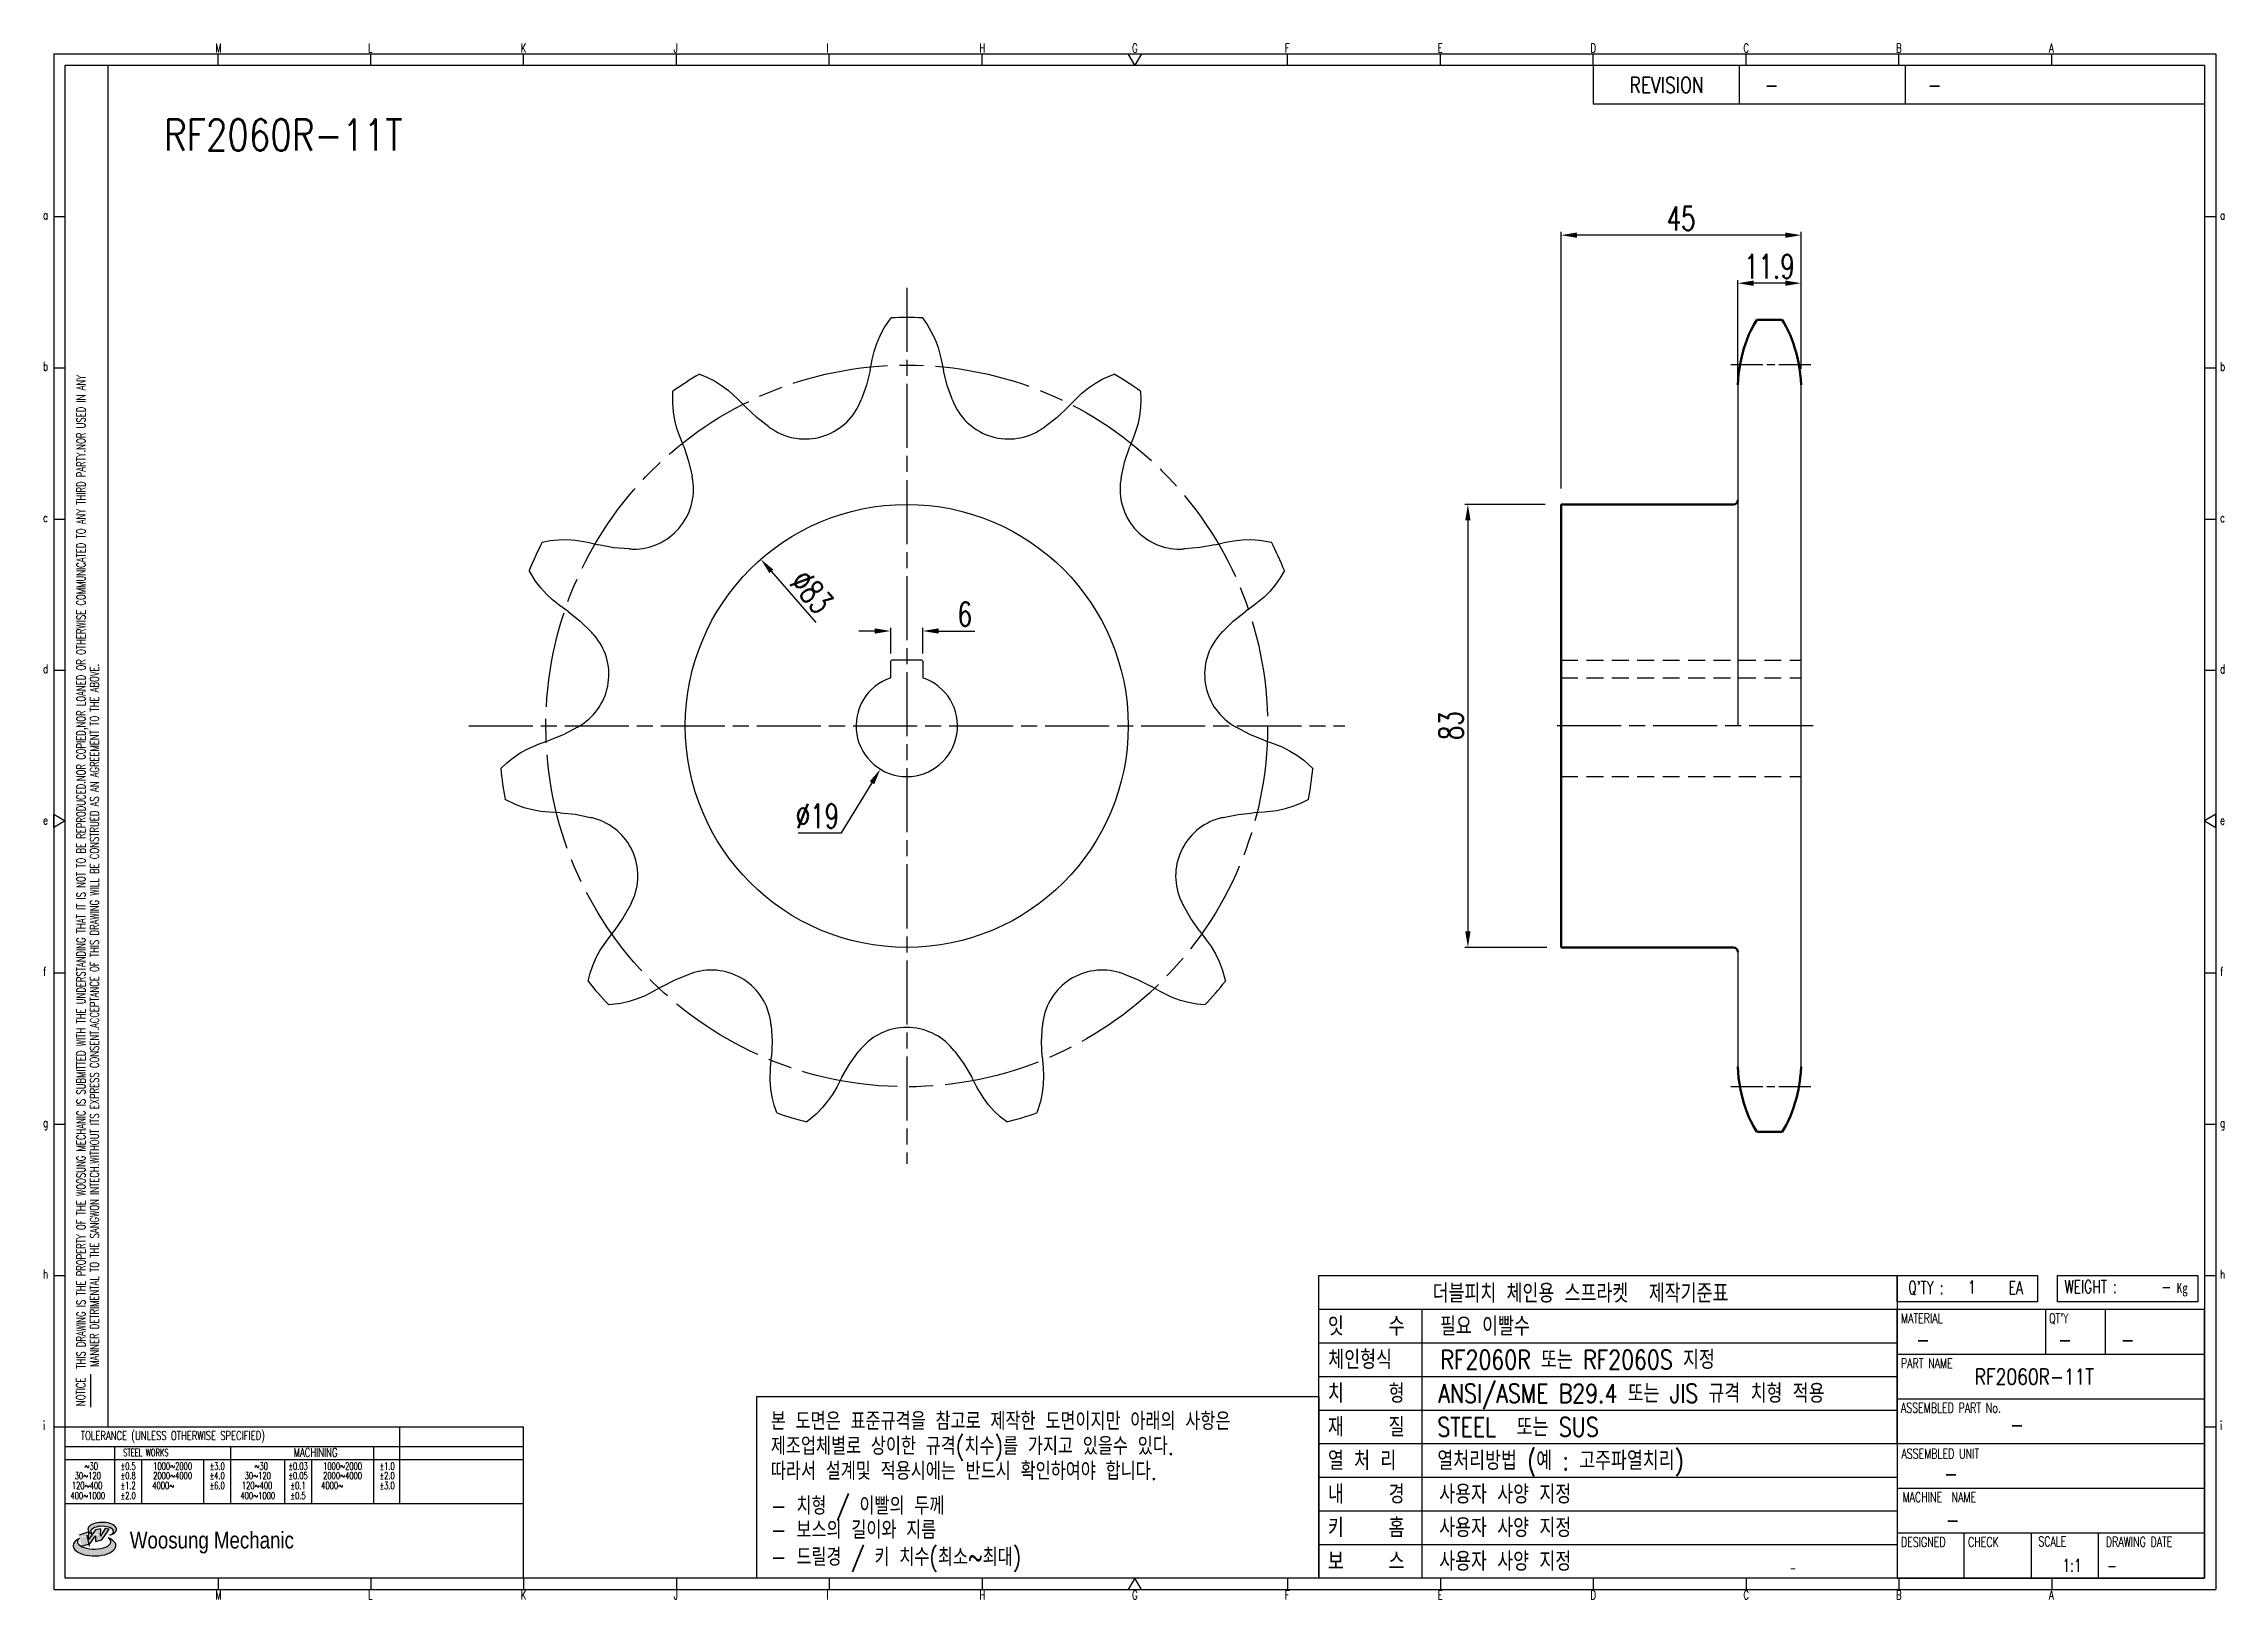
# Model space of a CAD drawing. Header units: millimetres. Extents: x 389 to 798, y -1904 to -1612.
import ezdxf
from ezdxf.enums import TextEntityAlignment as Align

# ---------------------------------------------------------------- set-up
doc = ezdxf.new("R2010")
doc.units = ezdxf.units.MM
for name, pattern in [('AM_ISO08W050', [18, 12, -1.5, 3, -1.5]), ('AM_ISO08W050x2', [9, 6, -0.75, 1.5, -0.75]), ('HIDDEN', [9.525, 6.35, -3.175])]:
    doc.linetypes.add(name, pattern=pattern)
for name, color, linetype, lineweight in [('AM_0', 7, 'Continuous', 50), ('CEN1', 1, 'AM_ISO08W050', 25), ('PEN_RF1', 6, 'AM_ISO08W050x2', 25)]:
    doc.layers.add(name, color=color, linetype=linetype, lineweight=lineweight)
for name, color, linetype in [('HIDDEN_RF1', 3, 'HIDDEN'), ('S-DIM', 7, 'Continuous'), ('TITLE', 7, 'Continuous'), ('도면레이아웃', 7, 'Continuous')]:
    doc.layers.add(name, color=color, linetype=linetype)
doc.styles.add('HAN', font='ROMANS.shx', dxfattribs={"width": 0.7, "bigfont": 'whgtxt.shx'})
doc.styles.add('HKD_ST2', font='romans.shx', dxfattribs={"width": 0.7, "height": 4, "bigfont": '@extfont2.shx'})
doc.styles.add('HSG', font='SIMPLEX.shx', dxfattribs={"width": 0.7, "bigfont": 'HSG.shx'})
doc.styles.add('ROMANS', font='romans.shx', dxfattribs={"width": 0.7, "bigfont": 'whgtxt.shx'})
doc.styles.add('SLDTEXTSTYLE4', font='arial.ttf', dxfattribs={"width": 0.8})
doc.dimstyles.new('RF-S3', dxfattribs={"dimscale": 3, "dimtxt": 1.5, "dimasz": 1, "dimexe": 0.2, "dimexo": 1, "dimgap": 0.3, "dimtad": 1, "dimtoh": 1, "dimdec": 1, "dimrnd": 0.01, "dimzin": 9, "dimdsep": 46, "dimtxsty": 'HSG', "dimcen": 0, "dimclrd": 1, "dimclre": 1, "dimclrt": 150, "dimazin": 2, "dimtp": 1, "dimtm": 1, "dimtfac": 0.5, "dimtdec": 1, "dimtofl": 0, "dimtmove": 0, "dimatfit": 3, "dimfxl": 0, "dimtvp": 1, "dimtolj": 2, "dimlwd": -1, "dimlwe": -1, "dimarcsym": 0})

# ---------------------------------------------------------------- blocks, each defined once
blk = doc.blocks.new('SUYWSHJH')
at = {"layer": '도면레이아웃'}
h = blk.add_hatch(color=10, dxfattribs=at)
h.paths.add_polyline_path([(1.544, 35.177), (1.554, 34.966), (1.779, 35.034), (2.054, 35.422), (1.908, 35.446), (1.728, 35.167), (1.741, 35.439), (1.547, 35.405), (1.292, 35.041), (1.295, 35.33), (0.943, 35.208), (1.03, 34.8), (1.336, 34.885)])
edge = h.paths.add_edge_path()
edge.add_ellipse((1.795, 35.421), major_axis=(-0.53, 0), ratio=0.487785, start_angle=122.36065, end_angle=403.39574)
edge.add_line((1.411, 35.244), (1.419, 35.261))
edge.add_ellipse((1.798, 35.344), major_axis=(-0.423, 0), ratio=0.444396, start_angle=131.58977, end_angle=386.19408, ccw=False)
edge = h.paths.add_edge_path()
edge.add_ellipse((1.512, 34.815), major_axis=(-0.793, 0), ratio=0.480113, start_angle=314.67633, end_angle=590.85213)
edge.add_ellipse((1.501, 34.958), major_axis=(-0.62, 0), ratio=0.43311, start_angle=331.7024, end_angle=574.42495, ccw=False)
for p, q in [((0, 90.118), (80.15, 90.118)), ((0, 90.118), (0, 33.191)), ((6.089, 89.693), (6.089, 90.118)), ((11.753, 89.693), (11.753, 90.118)), ((17.418, 89.693), (17.418, 90.118)), ((23.082, 89.693), (23.082, 90.118)), ((28.746, 89.693), (28.746, 90.118)), ((34.411, 89.693), (34.411, 90.118)), ((45.739, 89.693), (45.739, 90.118)), ((51.404, 89.693), (51.404, 90.118)), ((57.068, 89.693), (57.068, 90.118)), ((62.732, 89.693), (62.732, 90.118)), ((68.397, 89.693), (68.397, 90.118)), ((74.061, 89.693), (74.061, 90.118)), ((80.15, 90.118), (80.15, 33.191)), ((0, 84.085), (0.425, 84.085)), ((79.725, 84.085), (80.15, 84.085)), ((0, 78.478), (0.425, 78.478)), ((79.725, 78.478), (80.15, 78.478)), ((0, 72.87), (0.425, 72.87)), ((79.725, 72.87), (80.15, 72.87)), ((0, 67.262), (0.425, 67.262)), ((79.725, 67.262), (80.15, 67.262)), ((0, 56.047), (0.425, 56.047)), ((79.725, 56.047), (80.15, 56.047)), ((0, 50.439), (0.425, 50.439)), ((79.725, 50.439), (80.15, 50.439)), ((0, 44.832), (0.425, 44.832)), ((79.725, 44.832), (80.15, 44.832)), ((1.377, 39.947), (1.377, 41.174)), ((0, 39.224), (0.425, 39.224)), ((79.725, 39.224), (80.15, 39.224)), ((0, 33.191), (80.15, 33.191)), ((6.089, 33.616), (6.089, 33.191)), ((11.753, 33.616), (11.753, 33.191)), ((17.418, 33.616), (17.418, 33.191)), ((23.082, 33.616), (23.082, 33.191)), ((28.746, 33.616), (28.746, 33.191)), ((34.411, 33.616), (34.411, 33.191)), ((45.739, 33.616), (45.739, 33.191)), ((51.404, 33.616), (51.404, 33.191)), ((57.068, 33.616), (57.068, 33.191)), ((62.732, 33.616), (62.732, 33.191)), ((68.397, 33.616), (68.397, 33.191)), ((74.061, 33.616), (74.061, 33.191))]:
    blk.add_line(p, q)
at = {"color": 2}
for p, q in [((2.017, 39.224), (2.017, 89.693)), ((0.425, 39.224), (17.418, 39.224)), ((12.816, 39.224), (12.816, 36.382)), ((17.418, 33.616), (17.418, 39.224)), ((0.425, 38.487), (17.418, 38.487)), ((0.425, 38.012), (17.418, 38.012)), ((2.257, 38.487), (2.257, 36.382)), ((3.257, 38.012), (3.257, 36.382)), ((5.557, 38.012), (5.557, 36.382)), ((6.557, 38.5), (6.557, 36.382)), ((8.557, 38.012), (8.557, 36.382)), ((9.557, 38.026), (9.557, 36.382)), ((11.857, 38.487), (11.857, 36.382)), ((0.425, 36.382), (17.418, 36.382))]:
    blk.add_line(p, q, dxfattribs=at)
at = {"color": 6, "ltscale": 0.5}
for p, q in [((57.068, 89.693), (57.068, 88.246)), ((62.47, 89.693), (62.47, 88.246)), ((68.635, 89.693), (68.635, 88.246)), ((79.725, 88.246), (57.068, 88.246)), ((68.336, 38.59), (68.336, 43.563)), ((79.725, 43.563), (68.336, 43.563)), ((73.827, 43.563), (73.827, 41.905)), ((76.037, 43.563), (76.037, 41.905)), ((79.725, 38.59), (79.725, 43.563)), ((79.725, 41.905), (68.336, 41.905)), ((79.725, 40.248), (68.336, 40.248)), ((68.336, 38.59), (68.336, 33.616)), ((79.725, 38.59), (68.336, 38.59)), ((79.725, 33.616), (79.725, 38.59)), ((79.725, 36.932), (68.336, 36.932)), ((79.725, 35.274), (68.336, 35.274)), ((70.822, 33.616), (70.822, 35.274)), ((73.309, 33.616), (73.309, 35.274)), ((75.796, 33.616), (75.796, 35.274)), ((68.336, 33.616), (79.725, 33.616))]:
    blk.add_line(p, q, dxfattribs=at)
for points in [[(40.075, 89.693), (39.83, 90.118), (40.32, 90.118)], [(0.425, 89.693), (79.725, 89.693), (79.725, 33.616), (0.425, 33.616)], [(0.425, 61.679), (0, 61.433), (0, 61.924)], [(79.725, 61.679), (80.15, 61.433), (80.15, 61.924)], [(40.075, 33.616), (39.83, 33.191), (40.32, 33.191)]]:
    blk.add_lwpolyline(points, close=True)
at = {"layer": 'TITLE', "color": 20}
for p, q in [((68.336, 43.851), (68.336, 44.826)), ((68.336, 44.826), (73.54, 44.826)), ((73.54, 44.826), (73.54, 43.851)), ((74.277, 43.851), (74.277, 44.826)), ((74.277, 44.826), (79.481, 44.826)), ((79.481, 44.826), (79.481, 43.851)), ((73.54, 43.851), (68.336, 43.851)), ((79.481, 43.851), (74.277, 43.851))]:
    blk.add_line(p, q, dxfattribs=at)
at = {"layer": '도면레이아웃'}
for p, q in [((1.295, 35.33), (0.943, 35.208)), ((1.03, 34.8), (1.336, 34.885)), ((1.224, 35.208), (1.311, 34.8)), ((1.224, 35.208), (1.224, 35.208)), ((1.547, 35.405), (1.292, 35.041)), ((1.292, 35.041), (1.295, 35.33)), ((1.336, 34.885), (1.544, 35.177)), ((1.419, 35.261), (1.411, 35.244)), ((1.544, 35.177), (1.554, 34.966)), ((1.741, 35.439), (1.547, 35.405)), ((1.554, 34.966), (1.779, 35.034)), ((1.908, 35.446), (1.728, 35.167)), ((1.728, 35.167), (1.741, 35.439)), ((1.779, 35.034), (2.054, 35.422)), ((2.054, 35.422), (1.908, 35.446))]:
    blk.add_line(p, q, dxfattribs=at)
for centre, major_axis, ratio, start_param, end_param in [((1.795, 35.421), (-0.53, 0), 0.487785, 2.135596, 7.040584), ((1.512, 34.815), (-0.793, 0), 0.480113, 5.492138, 10.312315), ((1.501, 34.958), (-0.62, 0), 0.43311, 5.789299, 10.025607), ((1.798, 35.344), (-0.423, 0), 0.444396, 2.296675, 6.740358)]:
    blk.add_ellipse(centre, major_axis=major_axis, ratio=ratio, start_param=start_param, end_param=end_param, dxfattribs=at)
at = {"color": 4, "style": 'HKD_ST2', "width": 0.7}
for s, p in [('M', (5.988, 90.164)), ('L', (11.652, 90.164)), ('K', (17.316, 90.164)), ('J', (22.981, 90.164)), ('I', (28.645, 90.164)), ('H', (34.309, 90.164)), ('G', (39.974, 90.164)), ('F', (45.638, 90.164)), ('E', (51.302, 90.164)), ('D', (56.967, 90.164)), ('C', (62.631, 90.164)), ('B', (68.295, 90.164)), ('A', (73.96, 90.164)), ('a', (-0.395, 83.976)), ('a', (80.305, 83.97)), ('b', (-0.395, 78.368)), ('b', (80.305, 78.362)), ('c', (-0.395, 72.76)), ('c', (80.305, 72.754)), ('d', (-0.395, 67.153)), ('d', (80.305, 67.147)), ('e', (-0.395, 61.545)), ('e', (80.305, 61.539)), ('f', (-0.395, 55.937)), ('f', (80.305, 55.931)), ('g', (-0.395, 50.33)), ('g', (80.305, 50.324)), ('h', (-0.395, 44.722)), ('h', (80.305, 44.716)), ('i', (-0.395, 39.114)), ('i', (80.305, 39.108)), ('M', (5.988, 32.824)), ('L', (11.652, 32.824)), ('K', (17.316, 32.824)), ('J', (22.981, 32.824)), ('I', (28.645, 32.824)), ('H', (34.309, 32.824)), ('G', (39.974, 32.824)), ('F', (45.638, 32.824)), ('E', (51.302, 32.824)), ('D', (56.967, 32.824)), ('C', (62.631, 32.824)), ('B', (68.295, 32.824)), ('A', (73.96, 32.824))]:
    blk.add_text(s, height=0.326, dxfattribs=at).set_placement(p)
for s, height, style, width, p in [('REVISION', 0.5806, 'HAN', 0.8, (58.415, 88.664)), ('-', 0.581, 'HAN', 0.8, (63.426, 88.664)), ('-', 0.581, 'HAN', 0.8, (69.468, 88.664)), ("Q'TY : ", 0.4746, 'HKD_ST2', 0.7, (68.743, 44.143)), ('1', 0.475, 'HKD_ST2', 0.7, (70.957, 44.165)), ('EA', 0.4746, 'HKD_ST2', 0.7, (72.464, 44.143)), ('WEIGHT : ', 0.4746, 'HKD_ST2', 0.7, (74.536, 44.176)), ('-', 0.581, 'HAN', 0.8, (69.029, 42.157)), ('-', 0.581, 'HAN', 0.8, (74.289, 42.157)), ('-', 0.581, 'HAN', 0.8, (76.623, 42.157)), ('-', 0.581, 'HAN', 0.8, (72.515, 39.013)), ('-', 0.581, 'HAN', 0.8, (70.067, 37.189)), ('-', 0.581, 'HAN', 0.8, (70.126, 35.48)), ('1:1', 0.4746, 'HKD_ST2', 0.7, (74.458, 33.848)), ('-', 0.475, 'HKD_ST2', 0.7, (76.112, 33.837))]:
    blk.add_text(s, height=height, dxfattribs=dict(style=style, width=width)).set_placement(p)
at = {"color": 2, "style": 'HKD_ST2', "width": 0.7}
for s, p in [(' THIS DRAWING IS THE PROPERTY OF THE WOOSUNG MECHANIC IS SUBMITTED WITH THE UNDERSTANDING THAT IT IS NOT TO BE REPRODUCED.NOR COPIED,NOR LOANED OR OTHERWISE COMMUNICATED TO ANY THIRD PARTY.NOR USED IN ANY', (1.173, 41.217)), ('MANNER DETRIMENTAL TO THE SANGWON INTECH.WITHOUT ITS EXPRESS CONSENT.ACCEPTANCE OF THIS DRAWING WILL BE CONSTRUED AS AN AGREEMENT TO THE ABOVE.', (1.672, 41.447))]:
    blk.add_text(s, height=0.326266, rotation=90, dxfattribs=at).set_placement(p)
at = {"style": 'HKD_ST2', "width": 0.7}
blk.add_text('-', height=0.475, dxfattribs=at).set_placement((78.499, 44.176), align=Align.RIGHT)
at = {"color": 4, "style": 'HKD_ST2', "width": 0.7}
for s, height, p in [('MATERIAL', 0.3651, (68.474, 43.425)), ("QT'Y", 0.3651, (73.965, 43.425)), ('PART NAME', 0.3651, (68.474, 41.756)), ('ASSEMBLED PART No.', 0.36511, (68.474, 40.109)), ('ASSEMBLED UNIT', 0.36511, (68.49, 38.408)), ('MACHINE  NAME', 0.36511, (68.532, 36.794)), ('DESIGNED', 0.3651, (68.474, 35.136)), ('CHECK', 0.3651, (70.961, 35.136)), ('SCALE', 0.3651, (73.566, 35.153)), ('DRAWING DATE', 0.36511, (76.071, 35.141))]:
    blk.add_text(s, height=height, dxfattribs=at).set_placement(p, align=Align.TOP_LEFT)
at = {"style": 'HKD_ST2', "width": 0.7}
blk.add_text('NOTICE', height=0.3263, rotation=90, dxfattribs=at).set_placement((1.163, 39.988))
for s, height, style, width, p in [('TOLERANCE (UNLESS OTHERWISE SPECIFIED)', 0.32627, 'HKD_ST2', 0.7, (4.417, 38.896)), ('-', 0.326, 'ROMANS', 0.65, (64.469, 33.975))]:
    blk.add_text(s, height=height, dxfattribs=dict(style=style, width=width)).set_placement(p, align=Align.MIDDLE_CENTER)
at = {"color": 4, "style": 'HKD_ST2', "width": 0.7}
for s, height, p in [('STEEL WORKS', 0.26101, (3.416, 38.268)), ('MACHINING', 0.3263, (9.707, 38.27)), ('%%P0.5', 0.261, (2.757, 37.762)), ('%%P0.8', 0.261, (2.757, 37.411)), ('%%P3.0', 0.261, (6.057, 37.762)), ('%%P4.0', 0.261, (6.057, 37.411)), ('%%P0.03', 0.261, (9.057, 37.762)), ('%%P0.05', 0.261, (9.057, 37.411)), ('%%P1.0', 0.261, (12.357, 37.762)), ('%%P2.0', 0.261, (12.357, 37.411)), ('%%P1.2', 0.261, (2.757, 37.045)), ('%%P2.0', 0.261, (2.757, 36.67)), ('%%P6.0', 0.261, (6.057, 37.045)), ('%%P0.1', 0.261, (9.057, 37.045)), ('%%P0.5', 0.261, (9.057, 36.67)), ('%%P3.0', 0.261, (12.357, 37.045))]:
    blk.add_text(s, height=height, dxfattribs=at).set_placement(p, align=Align.MIDDLE)
for s, height, p in [('30%%126120', 0.261, (1.263, 37.411)), ('%%12630', 0.261, (1.389, 37.762)), ('2000%%1264000', 0.26101, (4.407, 37.411)), ('1000%%1262000', 0.26101, (4.407, 37.762)), ('30%%126120', 0.261, (7.563, 37.411)), ('%%12630', 0.261, (7.689, 37.762)), ('2000%%1264000', 0.26101, (10.707, 37.411)), ('1000%%1262000', 0.26101, (10.707, 37.762)), ('400%%1261000', 0.26101, (1.263, 36.67)), ('120%%126400', 0.26101, (1.237, 37.045)), ('4000%%126', 0.261, (4.061, 37.045)), ('400%%1261000', 0.26101, (7.563, 36.67)), ('120%%126400', 0.26101, (7.537, 37.045)), ('4000%%126', 0.261, (10.321, 37.045))]:
    blk.add_text(s, height=height, dxfattribs=at).set_placement(p, align=Align.MIDDLE_CENTER)
at = {"color": 1, "style": 'SLDTEXTSTYLE4', "width": 0.8}
blk.add_text('Woosung Mechanic', height=0.61957, dxfattribs=at).set_placement((2.822, 34.711))
at = {"layer": 'TITLE', "width": 0.8}
blk.add_text('Kg', height=0.3789, dxfattribs=at).set_placement((78.694, 44.176))
blk = doc.blocks.new('RF20603')
at = {"color": 150}
for p, q in [((1275.22, 18.47), (1365.55, 18.47)), ((1275.22, 18.47), (1365.55, 18.47)), ((1291.34, 18.47), (1291.34, -23.5)), ((1275.22, 13.23), (1365.55, 13.23)), ((1275.22, 7.98), (1365.55, 7.98)), ((1275.22, 2.73), (1365.55, 2.73)), ((1275.22, -2.51), (1365.55, -2.51)), ((1275.22, -7.76), (1365.55, -7.76)), ((1275.22, -13), (1365.55, -13)), ((1275.22, -18.25), (1365.55, -18.25))]:
    blk.add_line(p, q, dxfattribs=at)
blk.add_lwpolyline([(1275.22, 23.72), (1365.55, 23.72), (1365.55, -23.5), (1275.22, -23.5)], close=True, dxfattribs=at)
blk.add_lwpolyline([(1187.47, 4.85), (1275.22, 4.85), (1275.22, -23.5), (1187.47, -23.5)], close=True)
at = {"color": 150, "style": 'HAN', "width": 0.8}
for s, height, p in [('더블피치 체인용 스프라켓  제작기준표', 2.9346, (1293, 19.48)), ('잇    수 ', 2.935, (1276.65, 14.34)), ('필요 이빨수', 2.935, (1294.15, 14.34)), ('체인형식 ', 2.935, (1276.72, 9.12)), ('RF2060R 또는 RF2060S 지정', 2.9346, (1294.22, 9.12)), ('치    형', 2.935, (1276.65, 3.85)), ('ANSI/ASME B29.4 또는 JIS 규격 치형 적용', 2.9346, (1293.88, 3.85)), ('재    질', 2.935, (1276.65, -1.4)), ('STEEL  또는 SUS', 2.9346, (1293.74, -1.4)), ('열처리방법 (예 : 고주파열치리)', 2.9346, (1293.74, -6.64)), ('열 처 리', 2.935, (1276.65, -6.64)), ('내    경', 2.935, (1276.65, -11.89)), ('사용자 사양 지정', 2.935, (1294.03, -11.89)), ('키    홈', 2.935, (1276.65, -17.13)), ('사용자 사양 지정', 2.935, (1294.03, -17.13)), ('보    스', 2.935, (1276.65, -22.38)), ('사용자 사양 지정', 2.935, (1294.03, -22.38))]:
    blk.add_text(s, height=height, dxfattribs=at).set_placement(p)
at = {"style": 'HAN', "width": 0.8}
for s, p in [('본 도면은 표준규격을 참고로 제작한 도면이지만 아래의 사항은', (1189.67, -0.4)), ('제조업체별로 상이한 규격(치수)를 가지고 있을수 있다.', (1189.67, -4.29)), ('따라서 설계및 적용시에는 반드시 확인하여야 합니다.', (1189.67, -8.18)), ('- 치형 / 이빨의 두께', (1189.67, -13.62)), ('- 보스의 길이와 지름', (1189.67, -17.38)), ('- 드릴경 / 키 치수(최소~최대)', (1189.67, -21.61))]:
    blk.add_text(s, height=2.7767, dxfattribs=at).set_placement(p)
blk = doc.blocks.new('*D3')
at = {"layer": 'Defpoints', "color": 0, "transparency": 16777216}
for p in [(706.34, -1657.25), (706.34, -1677.85), (718.24, -1676.3)]:
    blk.add_point(p, dxfattribs=at)
at = {"layer": 'S-DIM', "color": 1, "transparency": 16777216}
for p, q in [((706.34, -1674.85), (706.34, -1656.65)), ((715.24, -1657.25), (709.34, -1657.25)), ((718.24, -1673.3), (718.24, -1656.65))]:
    blk.add_line(p, q, dxfattribs=at)
for points in [[(709.34, -1656.75), (709.34, -1657.75), (706.34, -1657.25)], [(715.24, -1656.75), (715.24, -1657.75), (718.24, -1657.25)]]:
    blk.add_solid(points, dxfattribs=at)
at = {"layer": 'S-DIM', "color": 150, "transparency": 16777216, "insert": (712.28, -1654.1), "char_height": 4.5, "attachment_point": 5, "style": 'HSG'}
blk.add_mtext('\\A2;11.9', dxfattribs=at)
blk = doc.blocks.new('*D4')
at = {"layer": 'Defpoints', "color": 0, "transparency": 16777216}
for p in [(673.24, -1648.25), (718.24, -1676.3), (673.24, -1698.69)]:
    blk.add_point(p, dxfattribs=at)
at = {"layer": 'S-DIM', "color": 1, "transparency": 16777216}
for p, q in [((673.24, -1695.69), (673.24, -1647.65)), ((715.24, -1648.25), (676.24, -1648.25)), ((718.24, -1673.3), (718.24, -1647.65))]:
    blk.add_line(p, q, dxfattribs=at)
for points in [[(676.24, -1647.75), (676.24, -1648.75), (673.24, -1648.25)], [(715.24, -1647.75), (715.24, -1648.75), (718.24, -1648.25)]]:
    blk.add_solid(points, dxfattribs=at)
at = {"layer": 'S-DIM', "color": 150, "transparency": 16777216, "insert": (695.74, -1645.1), "char_height": 4.5, "attachment_point": 5, "style": 'HSG'}
blk.add_mtext('\\A2;45', dxfattribs=at)
blk = doc.blocks.new('*D5')
at = {"layer": 'Defpoints', "color": 0, "transparency": 16777216}
for p in [(523.31, -1708.97), (578.01, -1771.4)]:
    blk.add_point(p, dxfattribs=at)
at = {"layer": 'S-DIM', "color": 1, "transparency": 16777216}
blk.add_line((533.69, -1720.82), (525.29, -1711.23), dxfattribs=at)
blk.add_solid([(525.67, -1710.9), (524.91, -1711.56), (523.31, -1708.97)], dxfattribs=at)
at = {"layer": 'S-DIM', "color": 150, "transparency": 16777216, "insert": (532.85, -1715.07), "char_height": 4.5, "attachment_point": 5, "rotation": 311.2242, "style": 'HSG'}
blk.add_mtext('\\A2;∅83', dxfattribs=at)
blk = doc.blocks.new('*D6')
at = {"layer": 'Defpoints', "color": 0, "transparency": 16777216}
for p in [(555.61, -1732.08), (545.71, -1748.29)]:
    blk.add_point(p, dxfattribs=at)
at = {"layer": 'S-DIM', "color": 1, "transparency": 16777216}
for p, q in [((538.42, -1760.22), (544.15, -1750.85)), ((530.32, -1760.22), (538.42, -1760.22))]:
    blk.add_line(p, q, dxfattribs=at)
blk.add_solid([(543.72, -1750.59), (544.57, -1751.11), (545.71, -1748.29)], dxfattribs=at)
at = {"layer": 'S-DIM', "color": 150, "transparency": 16777216, "insert": (533.92, -1757.07), "char_height": 4.5, "attachment_point": 5, "style": 'HSG'}
blk.add_mtext('\\A2;∅19', dxfattribs=at)
blk = doc.blocks.new('*D7')
at = {"layer": 'Defpoints', "color": 0, "transparency": 16777216}
for p in [(553.66, -1722.41), (547.66, -1729.63), (553.66, -1729.63)]:
    blk.add_point(p, dxfattribs=at)
at = {"layer": 'S-DIM', "color": 1, "transparency": 16777216}
for p, q in [((544.66, -1722.41), (541.66, -1722.41)), ((547.66, -1726.63), (547.66, -1721.81)), ((553.66, -1726.63), (553.66, -1721.81)), ((556.66, -1722.41), (563.41, -1722.41))]:
    blk.add_line(p, q, dxfattribs=at)
for points in [[(544.66, -1721.91), (544.66, -1722.91), (547.66, -1722.41)], [(556.66, -1721.91), (556.66, -1722.91), (553.66, -1722.41)]]:
    blk.add_solid(points, dxfattribs=at)
at = {"layer": 'S-DIM', "color": 150, "transparency": 16777216, "insert": (561.54, -1719.26), "char_height": 4.5, "attachment_point": 5, "style": 'HSG'}
blk.add_mtext('\\A2;6', dxfattribs=at)
blk = doc.blocks.new('*D8')
at = {"layer": 'Defpoints', "color": 0, "transparency": 16777216}
for p in [(673.24, -1698.69), (655.79, -1781.69), (673.6, -1781.69)]:
    blk.add_point(p, dxfattribs=at)
at = {"layer": 'S-DIM', "color": 1, "transparency": 16777216}
for p, q in [((670.24, -1698.69), (655.19, -1698.69)), ((655.79, -1701.69), (655.79, -1778.69)), ((670.6, -1781.69), (655.19, -1781.69))]:
    blk.add_line(p, q, dxfattribs=at)
for points in [[(655.29, -1701.69), (656.29, -1701.69), (655.79, -1698.69)], [(655.29, -1778.69), (656.29, -1778.69), (655.79, -1781.69)]]:
    blk.add_solid(points, dxfattribs=at)
at = {"layer": 'S-DIM', "color": 150, "transparency": 16777216, "insert": (652.64, -1740.15), "char_height": 4.5, "attachment_point": 5, "rotation": 90, "style": 'HSG'}
blk.add_mtext('\\A2;83', dxfattribs=at)

msp = doc.modelspace()

# ---------------------------------------------------------------- linework, layer by layer
for p, q in [((543.79, -1673.58), (544.19, -1671.56)), ((557.13, -1671.56), (557.53, -1673.58)), ((519, -1678.96), (520.43, -1680.44)), ((580.89, -1680.44), (582.32, -1678.96)), ((706.34, -1676.3), (706.34, -1740.19)), ((718.24, -1804.07), (718.24, -1676.3)), ((508.88, -1687.87), (508.12, -1685.95)), ((593.21, -1685.95), (592.45, -1687.87)), ((490.92, -1705.79), (492.93, -1706.27)), ((608.39, -1706.27), (610.4, -1705.79)), ((487.22, -1718.77), (485.55, -1717.56)), ((615.77, -1717.56), (614.1, -1718.77)), ((547.66, -1731.17), (547.66, -1728.09)), ((553.46, -1727.89), (547.86, -1727.89)), ((553.66, -1728.09), (553.66, -1731.17)), ((481.81, -1743.55), (483.76, -1742.87)), ((617.56, -1742.87), (619.51, -1743.55)), ((485.71, -1756.46), (483.66, -1756.35)), ((617.67, -1756.35), (615.61, -1756.46)), ((494.56, -1780.24), (495.83, -1778.61)), ((605.49, -1778.61), (606.76, -1780.24)), ((706.34, -1782.49), (706.34, -1804.07)), ((504.82, -1788.99), (503.03, -1790.01)), ((598.29, -1790.01), (596.5, -1788.99)), ((525.12, -1804.21), (525.31, -1802.15)), ((576.02, -1802.15), (576.2, -1804.21)), ((538.49, -1806.02), (537.53, -1807.85)), ((563.79, -1807.85), (562.84, -1806.02))]:
    msp.add_line(p, q)
for points in [[(544.19, -1671.56), (544.57, -1670.02), (545.06, -1668.52), (545.7, -1667.04), (546.45, -1665.64), (547.73, -1663.74)], [(553.6, -1663.74), (554.48, -1665), (555.26, -1666.33), (555.96, -1667.77), (556.53, -1669.28), (557.13, -1671.56)], [(511.8, -1674.29), (513.23, -1674.87), (514.61, -1675.57), (515.97, -1676.4), (517.26, -1677.36), (519, -1678.96)], [(543.79, -1673.58), (543.1, -1676.35), (542.12, -1679.09)], [(559.2, -1679.09), (558.23, -1676.39), (557.53, -1673.58)], [(582.32, -1678.96), (583.47, -1677.86), (584.7, -1676.87), (586.03, -1675.97), (587.42, -1675.19), (589.52, -1674.29)], [(508.12, -1685.95), (507.6, -1684.45), (507.21, -1682.93), (506.94, -1681.34), (506.81, -1679.75), (506.86, -1677.46)], [(594.46, -1677.46), (594.52, -1679), (594.46, -1680.54), (594.27, -1682.13), (593.93, -1683.71), (593.21, -1685.95)], [(524.81, -1684.17), (522.54, -1682.42), (520.43, -1680.44)], [(580.89, -1680.44), (578.82, -1682.39), (576.51, -1684.17)], [(508.88, -1687.87), (509.79, -1690.57), (510.45, -1693.4)], [(590.88, -1693.4), (591.52, -1690.61), (592.45, -1687.87)], [(482.35, -1705.76), (483.86, -1705.48), (485.39, -1705.32), (486.99, -1705.29), (488.6, -1705.39), (490.92, -1705.79)], [(498.63, -1707.04), (495.77, -1706.8), (492.93, -1706.27)], [(608.39, -1706.27), (605.59, -1706.79), (602.69, -1707.04)], [(610.4, -1705.79), (611.96, -1705.49), (613.52, -1705.32), (615.13, -1705.29), (616.72, -1705.38), (618.98, -1705.76)], [(485.55, -1717.56), (484.3, -1716.58), (483.15, -1715.51), (482.07, -1714.32), (481.1, -1713.05), (479.91, -1711.1)], [(621.42, -1711.1), (620.64, -1712.43), (619.75, -1713.69), (618.73, -1714.92), (617.6, -1716.07), (615.77, -1717.56)], [(487.22, -1718.77), (489.45, -1720.54), (491.54, -1722.57)], [(609.79, -1722.57), (611.84, -1720.57), (614.1, -1718.77)], [(488.97, -1740.43), (486.44, -1741.77), (483.76, -1742.87)], [(617.56, -1742.87), (614.93, -1741.79), (612.35, -1740.43)], [(474.58, -1748.16), (475.7, -1747.1), (476.9, -1746.14), (478.23, -1745.25), (479.64, -1744.47), (481.81, -1743.55)], [(619.51, -1743.55), (620.98, -1744.14), (622.39, -1744.84), (623.77, -1745.68), (625.05, -1746.62), (626.75, -1748.16)], [(483.66, -1756.35), (482.07, -1756.2), (480.53, -1755.93), (478.97, -1755.51), (477.47, -1754.96), (475.41, -1753.97)], [(485.71, -1756.46), (488.55, -1756.75), (491.4, -1757.33)], [(609.92, -1757.33), (612.73, -1756.76), (615.61, -1756.46)], [(625.91, -1753.97), (624.54, -1754.67), (623.11, -1755.25), (621.58, -1755.73), (620.01, -1756.08), (617.67, -1756.35)], [(498.9, -1773.74), (497.49, -1776.24), (495.83, -1778.61)], [(605.49, -1778.61), (603.86, -1776.28), (602.43, -1773.74)], [(490.97, -1788.03), (491.34, -1786.54), (491.83, -1785.07), (492.47, -1783.6), (493.23, -1782.18), (494.56, -1780.24)], [(606.76, -1780.24), (607.68, -1781.53), (608.49, -1782.88), (609.19, -1784.33), (609.76, -1785.82), (610.36, -1788.03)], [(504.82, -1788.99), (507.37, -1787.7), (510.08, -1786.65)], [(591.25, -1786.65), (593.92, -1787.68), (596.5, -1788.99)], [(503.03, -1790.01), (501.62, -1790.74), (500.17, -1791.35), (498.64, -1791.83), (497.08, -1792.19), (494.81, -1792.46)], [(606.51, -1792.46), (604.98, -1792.31), (603.46, -1792.03), (601.92, -1791.61), (600.41, -1791.05), (598.29, -1790.01)], [(525.26, -1796.4), (525.42, -1799.27), (525.31, -1802.15)], [(576.02, -1802.15), (575.9, -1799.31), (576.07, -1796.4)], [(538.49, -1806.02), (539.93, -1803.57), (541.64, -1801.21)], [(559.68, -1801.21), (561.37, -1803.53), (562.84, -1806.02)], [(526.31, -1812.71), (525.81, -1811.25), (525.44, -1809.75), (525.18, -1808.17), (525.06, -1806.56), (525.12, -1804.21)], [(576.2, -1804.21), (576.28, -1805.79), (576.22, -1807.37), (576.03, -1808.96), (575.71, -1810.53), (575.02, -1812.71)], [(537.53, -1807.85), (536.74, -1809.23), (535.84, -1810.52), (534.82, -1811.76), (533.7, -1812.9), (531.94, -1814.36)], [(569.38, -1814.36), (568.18, -1813.4), (567.05, -1812.34), (565.98, -1811.16), (565.01, -1809.87), (563.79, -1807.85)]]:
    msp.add_lwpolyline(points)
msp.add_circle((550.66, -1740.19), 41.5)
for centre, radius, start, end in [((550.66, -1740.19), 76.5, 87.8008, 92.1992), ((550.66, -1740.19), 76.5, 120.5281, 124.9265), ((550.66, -1740.19), 76.5, 55.0735, 59.4719), ((515.35, -1667.96), 28.99, 335.9091, 337.4312), ((585.97, -1667.96), 28.99, 202.5688, 204.0909), ((531.59, -1675.22), 11.21, 236.8182, 335.9091), ((569.74, -1675.22), 11.21, 204.0909, 303.1818), ((541.32, -1660.33), 28.99, 235.2961, 236.8182), ((560, -1660.33), 28.99, 303.1818, 304.7039), ((499.49, -1695.85), 11.21, 269.5455, 8.6363), ((481.91, -1698.52), 28.99, 8.6364, 10.1584), ((601.83, -1695.85), 11.21, 171.3637, 270.4545), ((619.42, -1698.52), 28.99, 169.8416, 171.3636), ((550.66, -1740.19), 76.5, 153.2553, 157.6537), ((499.63, -1678.06), 28.99, 268.0234, 269.5455), ((601.69, -1678.06), 28.99, 270.4545, 271.9766), ((550.66, -1740.19), 76.5, 22.3463, 26.7447), ((483.64, -1730.55), 11.21, 302.2728, 41.3636), ((470.3, -1742.3), 28.99, 41.3636, 42.8857), ((617.68, -1730.55), 11.21, 138.6364, 237.7272), ((631.03, -1742.3), 28.99, 137.1143, 138.6364), ((547.86, -1728.09), 0.2, 90, 180), ((553.46, -1728.09), 0.2, 0, 90), ((550.66, -1740.19), 9.5, 108.4085, 71.5915), ((474.15, -1715.51), 28.99, 300.7507, 302.2727), ((627.18, -1715.51), 28.99, 237.7273, 239.2493), ((550.66, -1740.19), 76.5, 185.9826, 190.381), ((550.66, -1740.19), 76.5, 349.619, 354.0174), ((484.2, -1785.42), 28.99, 74.0909, 75.613), ((489.07, -1768.31), 11.21, 335, 74.0909), ((612.25, -1768.31), 11.21, 105.9091, 205), ((617.13, -1785.42), 28.99, 104.387, 105.9091), ((472.95, -1760.8), 28.99, 333.4779, 335), ((628.37, -1760.8), 28.99, 205, 206.5221), ((550.66, -1740.19), 76.5, 218.7099, 223.1083), ((519.2, -1814.17), 28.99, 106.8182, 108.3402), ((514.06, -1797.15), 11.21, 7.7273, 106.8181), ((587.27, -1797.15), 11.21, 73.1819, 172.2727), ((582.12, -1814.17), 28.99, 71.6598, 73.1818), ((550.66, -1740.19), 76.5, 316.8917, 321.2901), ((496.43, -1799.54), 28.99, 6.2052, 7.7273), ((550.66, -1807.89), 11.21, 40.4546, 139.5454), ((604.89, -1799.54), 28.99, 172.2727, 173.7948), ((564.19, -1819.43), 28.99, 139.5455, 141.0675), ((537.13, -1819.43), 28.99, 38.9325, 40.4545), ((550.66, -1740.19), 76.5, 251.4372, 255.8356), ((550.66, -1740.19), 76.5, 284.1644, 288.5628)]:
    msp.add_arc(centre, radius, start, end)
at = {"layer": 'AM_0'}
for p, q in [((709.91, -1664.1), (714.67, -1664.1)), ((707.25, -1670.41), (706.87, -1672.08)), ((717.71, -1672.08), (717.33, -1670.41)), ((673.24, -1698.69), (705.54, -1698.69)), ((673.24, -1698.69), (673.24, -1781.69)), ((673.24, -1781.69), (705.54, -1781.69)), ((707.25, -1809.96), (706.87, -1808.29)), ((717.71, -1808.29), (717.33, -1809.96)), ((709.91, -1816.27), (714.67, -1816.27))]:
    msp.add_line(p, q, dxfattribs=at)
for points in [[(709.91, -1664.1), (709.34, -1665.05), (708.8, -1666.11), (708.44, -1666.89), (708.11, -1667.71), (707.8, -1668.58), (707.51, -1669.47), (707.25, -1670.41)], [(717.33, -1670.41), (717.07, -1669.49), (716.79, -1668.61), (716.49, -1667.76), (716.16, -1666.93), (715.81, -1666.15), (715.44, -1665.41), (715.06, -1664.73), (714.67, -1664.1)], [(706.34, -1676.3), (706.41, -1675.29), (706.52, -1674.26), (706.68, -1673.18), (706.87, -1672.08)], [(717.71, -1672.08), (717.9, -1673.17), (718.06, -1674.23), (718.17, -1675.28), (718.24, -1676.3)], [(706.34, -1804.07), (706.41, -1805.08), (706.52, -1806.11), (706.68, -1807.19), (706.87, -1808.29)], [(717.71, -1808.29), (717.9, -1807.2), (718.06, -1806.14), (718.17, -1805.09), (718.24, -1804.07)], [(709.91, -1816.27), (709.34, -1815.32), (708.8, -1814.26), (708.44, -1813.48), (708.11, -1812.66), (707.8, -1811.79), (707.51, -1810.9), (707.25, -1809.96)], [(717.33, -1809.96), (717.07, -1810.88), (716.79, -1811.76), (716.49, -1812.61), (716.16, -1813.44), (715.81, -1814.22), (715.44, -1814.96), (715.06, -1815.64), (714.67, -1816.27)]]:
    msp.add_lwpolyline(points, dxfattribs=at)
for centre, start, end in [((705.54, -1697.89), 270, 360), ((705.54, -1782.49), 0, 90)]:
    msp.add_arc(centre, 0.8, start, end, dxfattribs=at)
at = {"layer": 'CEN1', "color": 1, "linetype": 'AM_ISO08W050x2', "ltscale": 2}
for p, q in [((550.66, -1658.12), (550.66, -1822.25)), ((468.59, -1740.19), (632.73, -1740.19)), ((720.49, -1740.19), (670.99, -1740.19))]:
    msp.add_line(p, q, dxfattribs=at)
at = {"layer": 'HIDDEN_RF1', "ltscale": 0.5}
for p, q in [((673.24, -1727.89), (718.24, -1727.89)), ((673.24, -1731.17), (718.24, -1731.17)), ((673.24, -1749.69), (718.24, -1749.69))]:
    msp.add_line(p, q, dxfattribs=at)
at = {"layer": 'PEN_RF1'}
for p, q in [((720.06, -1672.57), (704.52, -1672.57)), ((720.06, -1807.8), (704.52, -1807.8))]:
    msp.add_line(p, q, dxfattribs=at)
at = {"layer": 'PEN_RF1', "ltscale": 3}
msp.add_circle((550.66, -1740.19), 67.61, dxfattribs=at)

# ---------------------------------------------------------------- block references
for name, p, xscale, yscale, zscale in [('SUYWSHJH', (390.84, -2069.74), 5.054399999999999, 5.054399999999999, 5.054399999999999), ('RF20603', (-902.42, -1871.63), 1.2, 1.2, 1.2)]:
    msp.add_blockref(name, p, dxfattribs=dict(xscale=xscale, yscale=yscale, zscale=zscale))

# ---------------------------------------------------------------- texts
at = {"style": 'HAN', "width": 0.8}
for height, p in [(5.8693, (411.5, -1632.41)), (2.9346, (750.75, -1863.59))]:
    msp.add_text('RF2060R-11T', height=height, dxfattribs=at).set_placement(p)

# ---------------------------------------------------------------- dimensions: what is measured, and where the dimension line sits
at = {"layer": 'S-DIM'}
dim = msp.add_linear_dim(base=(673.24, -1648.25), p1=(718.24, -1676.3), p2=(673.24, -1698.69), angle=180, dimstyle='RF-S3', dxfattribs=at)
dim.commit()
dim.dimension.update_dxf_attribs({"geometry": '*D4', "text_midpoint": (695.74, -1645.1)})
for base, p1, p2, angle, picture, middle in [((706.34, -1657.25), (718.24, -1676.3), (706.34, -1677.85), 180, '*D3', (712.28, -1657.25)), ((655.79, -1781.69), (673.24, -1698.69), (673.6, -1781.69), 90, '*D8', (655.79, -1740.15))]:
    dim = msp.add_linear_dim(base=base, p1=p1, p2=p2, angle=angle, dimstyle='RF-S3', dxfattribs=at)
    dim.commit()
    dim.dimension.update_dxf_attribs({"geometry": picture, "text_midpoint": middle, "dimtype": 128})
for p1, p2, picture, middle in [((578.01, -1771.4), (523.31, -1708.97), '*D5', (530.48, -1717.15)), ((555.61, -1732.08), (545.71, -1748.29), '*D6', (533.92, -1760.22))]:
    dim = msp.add_diameter_dim_2p(p1=p1, p2=p2, dimstyle='RF-S3', dxfattribs=at)
    dim.commit()
    dim.dimension.update_dxf_attribs({"geometry": picture, "text_midpoint": middle, "dimtype": 131})
dim = msp.add_linear_dim(base=(553.66, -1722.41), p1=(547.66, -1729.63), p2=(553.66, -1729.63), dimstyle='RF-S3', dxfattribs=at)
dim.commit()
dim.dimension.update_dxf_attribs({"geometry": '*D7', "text_midpoint": (561.54, -1722.41), "dimtype": 128})

doc.saveas('drawing.dxf')
